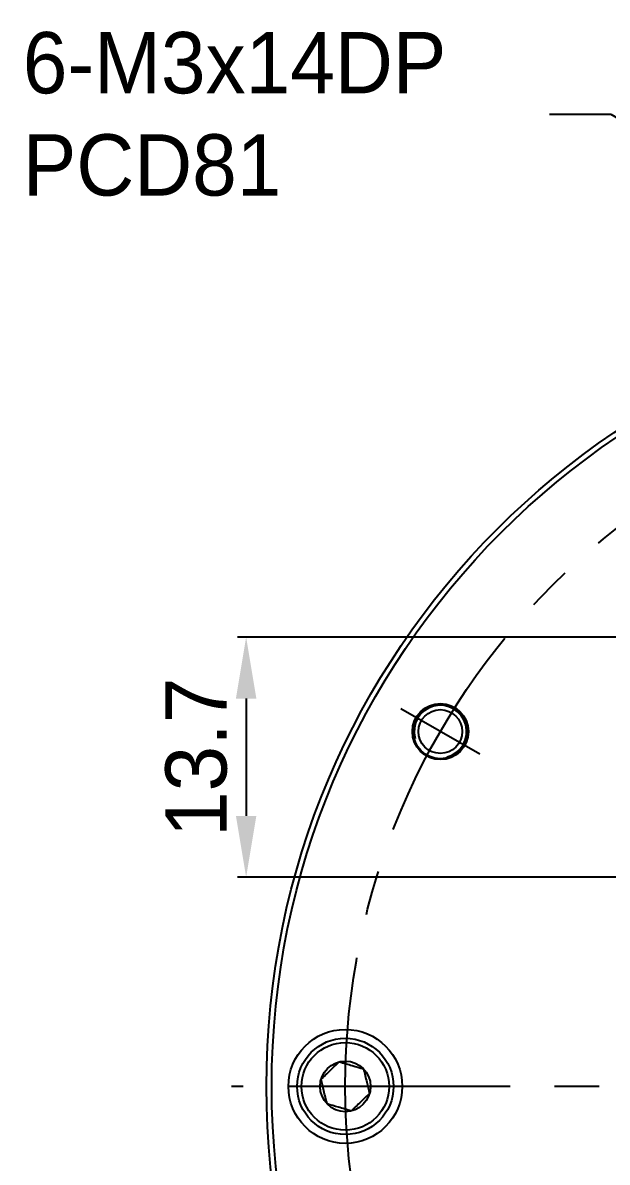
# Model space of a CAD drawing. Header units: millimetres. Extents: x 0 to 420, y 0 to 297.
# Drawn here: x 271.1 to 304.4, y 144.2 to 209.2 of the extents above; entities that cross this region are included whole.
import ezdxf

# ---------------------------------------------------------------- set-up
doc = ezdxf.new("R2010")
doc.units = ezdxf.units.MM
doc.header["$PDSIZE"] = -1
doc.linetypes.add('CENTERX2', pattern=[20.32, 12.7, -2.54, 2.54, -2.54])
doc.layers.add('중심선', color=1, linetype='CENTERX2')
doc.layers.add('치수선', color=3, linetype='Continuous')
doc.styles.add('누리로봇 문자스타일_20230829', font='GOTHIC.TTF')
doc.dimstyles.new('A3기본 치수스타일', dxfattribs={"dimtxt": 3.5, "dimasz": 3.5, "dimexe": 0.5, "dimexo": 0.3, "dimgap": 1, "dimtad": 1, "dimtoh": 1, "dimdec": 1, "dimzin": 12, "dimdsep": 46, "dimtxsty": '누리로봇 문자스타일_20230829', "dimcen": 0.09, "dimclrd": 3, "dimclre": 3, "dimclrt": 3, "dimadec": 0, "dimazin": 3, "dimtm": 1e-09, "dimtfac": 1, "dimtdec": 1, "dimtofl": 0, "dimtmove": 0, "dimatfit": 3, "dimfxl": 1, "dimfrac": 2, "dimarcsym": 0})
doc.dimstyles.new('A3지시선 치수스타일', dxfattribs={"dimtxt": 3.5, "dimasz": 3.5, "dimexe": 0.5, "dimexo": 0.3, "dimgap": 0.396875, "dimtad": 0, "dimtih": 1, "dimtoh": 1, "dimdec": 1, "dimzin": 12, "dimdsep": 46, "dimtxsty": '누리로봇 문자스타일_20230829', "dimcen": 0.09, "dimclrd": 3, "dimclre": 3, "dimclrt": 3, "dimadec": 0, "dimazin": 3, "dimtm": 1e-09, "dimtfac": 1, "dimtdec": 1, "dimtofl": 0, "dimtmove": 0, "dimatfit": 3, "dimfxl": 1, "dimfrac": 2, "dimarcsym": 0})

# ---------------------------------------------------------------- blocks, each defined once
blk = doc.blocks.new('*D48')
at = {"layer": 'Defpoints', "color": 0}
for p in [(305.286, 174.131), (283.84, 160.432), (305.286, 160.432)]:
    blk.add_point(p, dxfattribs=at)
at = {"layer": '치수선', "color": 3, "lineweight": -2}
for p, q in [((304.986, 174.131), (283.34, 174.131)), ((283.84, 170.631), (283.84, 163.932)), ((304.986, 160.432), (283.34, 160.432))]:
    blk.add_line(p, q, dxfattribs=at)
at = {"layer": '치수선', "color": 3}
for points in [[(283.257, 170.631), (284.423, 170.631), (283.84, 174.131)], [(283.257, 163.932), (284.423, 163.932), (283.84, 160.432)]]:
    blk.add_solid(points, dxfattribs=at)
at = {"layer": '치수선', "color": 3, "insert": (281.002, 167.282), "char_height": 3.5, "attachment_point": 5, "rotation": 90, "style": '누리로봇 문자스타일_20230829'}
blk.add_mtext('13.7', dxfattribs=at)
blk = doc.blocks.new('*U52')
at = {"layer": '중심선'}
blk.add_line((-2.252, -1.3), (2.252, 1.3), dxfattribs=at)
blk = doc.blocks.new('*U54')
at = {"color": 0, "linetype": 'ByBlock', "lineweight": -2, "rotation": 120}
blk.add_blockref('*U52', (77.943, 178.714), dxfattribs=at)
blk = doc.blocks.new('*D58')
at = {"layer": 'Defpoints', "color": 0}
for p in [(328.924, 189.636), (331.076, 188.364)]:
    blk.add_point(p, dxfattribs=at)
at = {"layer": '치수선', "color": 3, "lineweight": -2}
for p, q in [((301.156, 203.976), (304.656, 203.976)), ((304.656, 203.976), (325.911, 191.416)), ((329.91, 189), (330.09, 189)), ((330, 188.91), (330, 189.09))]:
    blk.add_line(p, q, dxfattribs=at)
at = {"layer": '치수선', "color": 3}
blk.add_solid([(326.207, 191.919), (325.614, 190.914), (328.924, 189.636)], dxfattribs=at)
at = {"layer": '치수선', "color": 3, "insert": (271.092, 203.976), "char_height": 3.5, "attachment_point": 4, "style": '누리로봇 문자스타일_20230829'}
blk.add_mtext('{\\fPMingLiU|b0|i0|c129|p0;6-M3x14DP\\PPCD81}', dxfattribs=at)

msp = doc.modelspace()

# ---------------------------------------------------------------- linework, layer by layer
at = {"color": 7, "linetype": 'Continuous', "lineweight": 25}
for centre, radius in [((330, 148.5), 45), ((330, 148.5), 44.7), ((294.926, 168.75), 1.6), ((294.926, 168.75), 1.55), ((294.926, 168.75), 1.25), ((289.5, 148.5), 3.25), ((289.5, 148.5), 2.75), ((289.5, 148.5), 2.5), ((289.5, 148.5), 1.443)]:
    msp.add_circle(centre, radius, dxfattribs=at)
msp.add_arc((294.926, 168.75), 1.5, 285, 195)
for points, knots in [([(288.113, 148.901), (288.157, 148.943), (288.372, 149.149), (288.73, 149.494), (289.029, 149.781), (289.154, 149.901)], [0, 0, 0, 0, 0.12892, 0.633758, 1, 1, 1, 1]), ([(289.154, 149.901), (289.402, 149.83), (289.865, 149.696), (290.326, 149.562), (290.541, 149.5)], [0, 0, 0, 0, 0.534624, 1, 1, 1, 1]), ([(288.459, 147.5), (288.398, 147.75), (288.282, 148.218), (288.167, 148.684), (288.113, 148.901)], [0, 0, 0, 0, 0.534625, 1, 1, 1, 1]), ([(290.541, 149.5), (290.602, 149.25), (290.718, 148.782), (290.833, 148.316), (290.887, 148.099)], [0, 0, 0, 0, 0.534625, 1, 1, 1, 1]), ([(290.887, 148.099), (290.761, 147.978), (290.463, 147.692), (290.104, 147.347), (289.89, 147.141), (289.846, 147.099)], [0, 0, 0, 0, 0.366242, 0.87108, 1, 1, 1, 1]), ([(289.846, 147.099), (289.598, 147.17), (289.135, 147.304), (288.674, 147.438), (288.459, 147.5)], [0, 0, 0, 0, 0.534624, 1, 1, 1, 1])]:
    msp.add_open_spline(points, degree=3, knots=knots, dxfattribs=at)
at = {"layer": '중심선'}
msp.add_line((380.183, 148.5), (283, 148.5), dxfattribs=at)
msp.add_circle((330, 148.5), 40.5, dxfattribs=at)

# ---------------------------------------------------------------- block references
msp.add_blockref('*U54', (216.983, -9.964))

# ---------------------------------------------------------------- dimensions: what is measured, and where the dimension line sits
at = {"layer": '치수선'}
dim = msp.add_diameter_dim_2p(p1=(331.076, 188.364), p2=(328.924, 189.636), text='{\\fPMingLiU|b0|i0|c129|p0;6-M3x14DP\\PPCD81}', dimstyle='A3지시선 치수스타일', dxfattribs=at)
dim.commit()
dim.dimension.update_dxf_attribs({"geometry": '*D58', "text_midpoint": (285.926, 203.976), "dimtype": 163})
dim = msp.add_linear_dim(base=(283.84, 160.432), p1=(305.286, 174.131), p2=(305.286, 160.432), angle=90, dimstyle='A3기본 치수스타일', dxfattribs=at)
dim.commit()
dim.dimension.update_dxf_attribs({"geometry": '*D48', "text_midpoint": (283.84, 167.282), "dimtype": 160})

doc.saveas('drawing.dxf')
